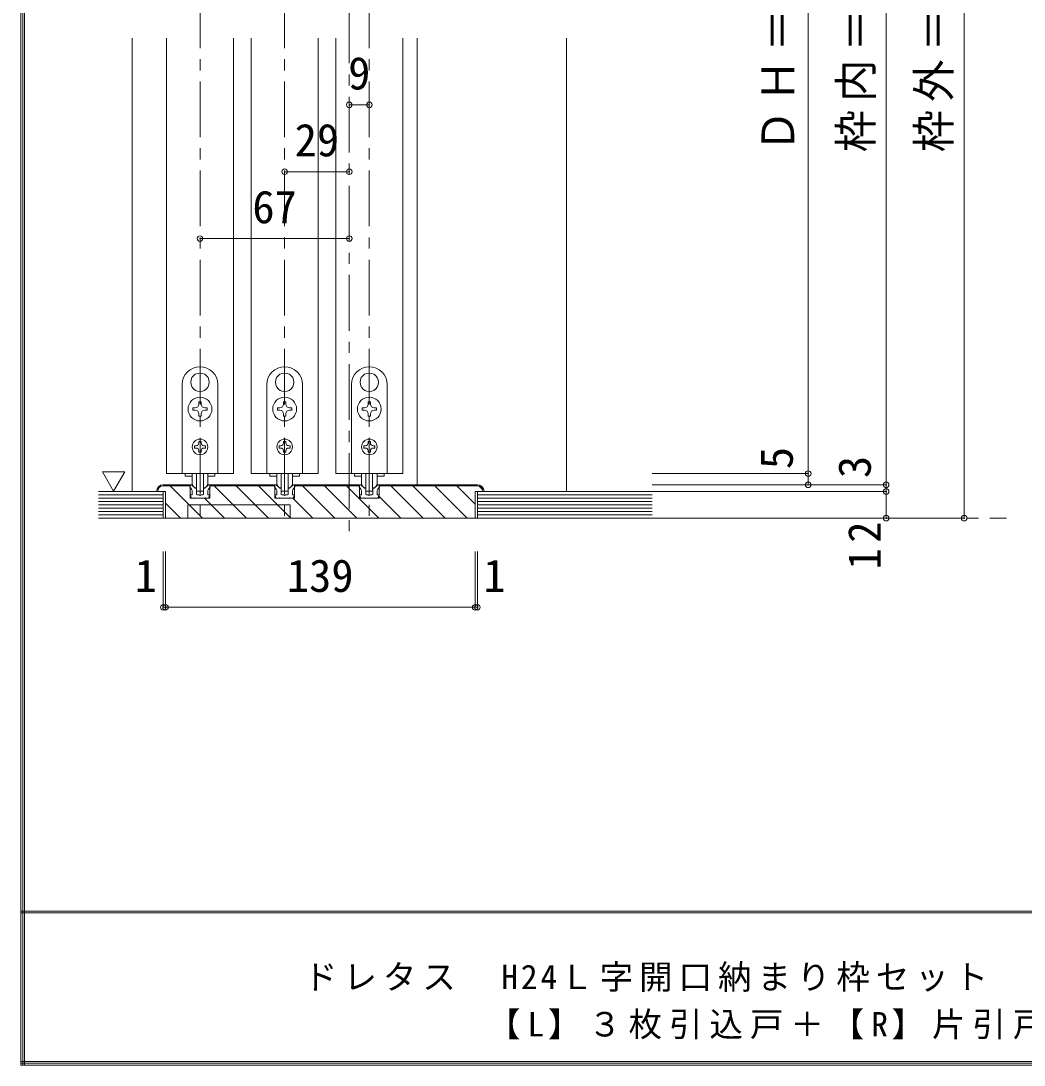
# Model space of a CAD drawing. Units: millimetres at full size, sheet at 1:5. Extents: x -957 to 993, y -689 to 708.
# Drawn here: x -957.2 to -506.9, y -689.1 to -220.4 of the extents above; entities that cross this region are included whole.
import ezdxf
from ezdxf.enums import TextEntityAlignment as Align

# ---------------------------------------------------------------- set-up
doc = ezdxf.new("R2010")
doc.units = ezdxf.units.MM
doc.header["$LTSCALE"] = 5
doc.header["$PDMODE"] = 32
doc.header["$PDSIZE"] = 2.5
doc.linetypes.add('CHAIN1', pattern=[8, 5, -1, 1, -1])
doc.layers.add('0-B_寸法', color=7, linetype='Continuous', lineweight=9)
doc.layers.add('F-1_枠', color=6, linetype='Continuous', lineweight=9)
doc.styles.add('ＭＳ ゴシック', font='')
doc.styles.get('ＭＳ ゴシック').set_extended_font_data('MS Gothic')

msp = doc.modelspace()

# ---------------------------------------------------------------- linework, layer by layer
at = {"layer": '0-B_寸法', "linetype": 'CHAIN1'}
for p, q in [((-809.821, 65.558), (-809.821, -453.593)), ((-876.821, -7.593), (-876.821, -443.593)), ((-838.821, -7.593), (-838.821, -443.593)), ((-800.821, -7.593), (-800.821, -443.593)), ((-922.321, -443.593), (-514.821, -443.593))]:
    msp.add_line(p, q, dxfattribs=at)
at = {"layer": '0-B_寸法'}
for p, q in [((-568.821, -428.593), (-568.821, 6.407)), ((-533.821, 6.407), (-533.821, -443.593)), ((-907.321, -228.093), (-907.321, -431.593)), ((-891.821, -228.093), (-891.821, -423.593)), ((-861.821, -228.093), (-861.821, -423.593)), ((-853.821, -228.093), (-853.821, -423.593)), ((-823.821, -228.093), (-823.821, -423.593)), ((-815.821, -228.093), (-815.821, -423.593)), ((-785.821, -228.093), (-785.821, -423.593)), ((-779.321, -228.093), (-779.321, -428.593)), ((-712.321, -228.093), (-712.321, -431.593)), ((-876.92, -378.445), (-876.821, -378.543)), ((-876.722, -378.445), (-876.821, -378.543)), ((-838.92, -378.445), (-838.821, -378.543)), ((-838.722, -378.445), (-838.821, -378.543)), ((-800.92, -378.445), (-800.821, -378.543)), ((-800.722, -378.445), (-800.821, -378.543)), ((-884.821, -383.593), (-884.821, -423.593)), ((-868.821, -423.593), (-868.821, -383.593)), ((-846.821, -383.593), (-846.821, -423.593)), ((-830.821, -423.593), (-830.821, -383.593)), ((-808.821, -383.593), (-808.821, -423.593)), ((-792.821, -423.593), (-792.821, -383.593)), ((-880.464, -384.582), (-880.329, -384.618)), ((-880.365, -384.753), (-880.329, -384.618)), ((-873.179, -384.582), (-873.314, -384.618)), ((-873.278, -384.753), (-873.314, -384.618)), ((-842.464, -384.582), (-842.329, -384.618)), ((-842.365, -384.753), (-842.329, -384.618)), ((-835.179, -384.582), (-835.314, -384.618)), ((-835.278, -384.753), (-835.314, -384.618)), ((-804.464, -384.582), (-804.329, -384.618)), ((-804.365, -384.753), (-804.329, -384.618)), ((-797.179, -384.582), (-797.314, -384.618)), ((-797.278, -384.753), (-797.314, -384.618)), ((-877.321, -392.393), (-877.321, -391.443)), ((-877.321, -391.443), (-876.321, -391.443)), ((-876.321, -391.443), (-876.321, -392.393)), ((-839.321, -392.393), (-839.321, -391.443)), ((-839.321, -391.443), (-838.321, -391.443)), ((-838.321, -391.443), (-838.321, -392.393)), ((-801.321, -392.393), (-801.321, -391.443)), ((-801.321, -391.443), (-800.321, -391.443)), ((-800.321, -391.443), (-800.321, -392.393)), ((-879.971, -394.093), (-879.021, -394.093)), ((-879.971, -395.093), (-879.971, -394.093)), ((-879.021, -395.093), (-879.971, -395.093)), ((-877.321, -397.743), (-877.321, -396.793)), ((-874.621, -394.093), (-873.671, -394.093)), ((-873.671, -395.093), (-874.621, -395.093)), ((-873.671, -394.093), (-873.671, -395.093)), ((-841.971, -394.093), (-841.021, -394.093)), ((-841.971, -395.093), (-841.971, -394.093)), ((-841.021, -395.093), (-841.971, -395.093)), ((-839.321, -397.743), (-839.321, -396.793)), ((-836.621, -394.093), (-835.671, -394.093)), ((-835.671, -395.093), (-836.621, -395.093)), ((-835.671, -394.093), (-835.671, -395.093)), ((-803.971, -394.093), (-803.021, -394.093)), ((-803.971, -395.093), (-803.971, -394.093)), ((-803.021, -395.093), (-803.971, -395.093)), ((-801.321, -397.743), (-801.321, -396.793)), ((-798.621, -394.093), (-797.671, -394.093)), ((-797.671, -395.093), (-798.621, -395.093)), ((-797.671, -394.093), (-797.671, -395.093)), ((-878.621, -411.093), (-879.221, -411.093)), ((-877.321, -409.193), (-877.321, -409.793)), ((-876.321, -409.193), (-877.321, -409.193)), ((-876.321, -409.193), (-876.321, -409.793)), ((-875.021, -411.093), (-874.421, -411.093)), ((-874.421, -412.093), (-875.021, -412.093)), ((-874.421, -411.093), (-874.421, -412.093)), ((-840.621, -411.093), (-841.221, -411.093)), ((-839.321, -409.193), (-839.321, -409.793)), ((-838.321, -409.193), (-839.321, -409.193)), ((-838.321, -409.193), (-838.321, -409.793)), ((-837.021, -411.093), (-836.421, -411.093)), ((-836.421, -412.093), (-837.021, -412.093)), ((-836.421, -411.093), (-836.421, -412.093)), ((-802.621, -411.093), (-803.221, -411.093)), ((-801.321, -409.193), (-801.321, -409.793)), ((-800.321, -409.193), (-801.321, -409.193)), ((-800.321, -409.193), (-800.321, -409.793)), ((-799.021, -411.093), (-798.421, -411.093)), ((-798.421, -412.093), (-799.021, -412.093)), ((-798.421, -411.093), (-798.421, -412.093)), ((-877.321, -413.393), (-877.321, -413.993)), ((-877.321, -413.993), (-876.321, -413.993)), ((-876.321, -413.393), (-876.321, -413.993)), ((-839.321, -413.393), (-839.321, -413.993)), ((-839.321, -413.993), (-838.321, -413.993)), ((-838.321, -413.393), (-838.321, -413.993)), ((-801.321, -413.393), (-801.321, -413.993)), ((-801.321, -413.993), (-800.321, -413.993)), ((-800.321, -413.393), (-800.321, -413.993)), ((-920.609, -422.78), (-915.609, -431.44)), ((-910.609, -422.78), (-920.609, -422.78)), ((-910.609, -422.78), (-915.609, -431.44)), ((-861.821, -423.593), (-891.821, -423.593)), ((-884.821, -423.593), (-868.821, -423.593)), ((-883.421, -423.593), (-883.421, -424.793)), ((-880.289, -424.793), (-883.421, -424.793)), ((-880.321, -428.015), (-880.321, -423.593)), ((-878.321, -423.593), (-878.321, -431.215)), ((-875.321, -423.593), (-875.321, -431.215)), ((-870.221, -424.793), (-873.354, -424.793)), ((-873.321, -428.015), (-873.321, -423.593)), ((-870.221, -423.593), (-870.221, -424.793)), ((-823.821, -423.593), (-853.821, -423.593)), ((-846.821, -423.593), (-830.821, -423.593)), ((-845.421, -423.593), (-845.421, -424.793)), ((-842.289, -424.793), (-845.421, -424.793)), ((-842.321, -428.015), (-842.321, -423.593)), ((-840.321, -423.593), (-840.321, -431.215)), ((-837.321, -423.593), (-837.321, -431.215)), ((-832.221, -424.793), (-835.354, -424.793)), ((-835.321, -428.015), (-835.321, -423.593)), ((-832.221, -423.593), (-832.221, -424.793)), ((-785.821, -423.593), (-815.821, -423.593)), ((-808.821, -423.593), (-792.821, -423.593)), ((-807.421, -423.593), (-807.421, -424.793)), ((-804.289, -424.793), (-807.421, -424.793)), ((-804.321, -428.015), (-804.321, -423.593)), ((-802.321, -423.593), (-802.321, -431.215)), ((-799.321, -423.593), (-799.321, -431.215)), ((-794.221, -424.793), (-797.354, -424.793)), ((-797.321, -428.015), (-797.321, -423.593)), ((-794.221, -423.593), (-794.221, -424.793)), ((-603.821, -428.594), (-603.821, -423.594)), ((-893.321, -428.593), (-881.221, -428.593)), ((-893.321, -429.093), (-881.221, -429.093)), ((-890.214, -429.093), (-875.714, -443.593)), ((-881.221, -434.593), (-881.221, -428.593)), ((-879.159, -430.006), (-880.425, -428.74)), ((-878.947, -430.093), (-878.621, -430.093)), ((-878.421, -432.793), (-878.421, -430.293)), ((-875.221, -432.793), (-875.221, -430.293)), ((-874.695, -430.093), (-875.021, -430.093)), ((-874.483, -430.006), (-873.218, -428.74)), ((-872.321, -428.593), (-872.864, -428.593)), ((-872.421, -428.593), (-843.221, -428.593)), ((-872.421, -434.593), (-872.421, -428.593)), ((-872.421, -429.093), (-843.221, -429.093)), ((-872.321, -429.593), (-872.321, -428.593)), ((-870.415, -429.093), (-855.915, -443.593)), ((-860.516, -429.093), (-846.016, -443.593)), ((-850.616, -429.093), (-836.116, -443.593)), ((-843.221, -434.593), (-843.221, -428.593)), ((-841.159, -430.006), (-842.425, -428.74)), ((-840.947, -430.093), (-840.621, -430.093)), ((-840.421, -432.793), (-840.421, -430.293)), ((-837.221, -432.793), (-837.221, -430.293)), ((-836.695, -430.093), (-837.021, -430.093)), ((-836.483, -430.006), (-835.218, -428.74)), ((-834.321, -428.593), (-834.864, -428.593)), ((-834.421, -428.593), (-805.221, -428.593)), ((-834.421, -434.593), (-834.421, -428.593)), ((-834.421, -429.093), (-805.221, -429.093)), ((-834.321, -429.593), (-834.321, -428.593)), ((-830.817, -429.093), (-816.317, -443.593)), ((-820.918, -429.093), (-806.418, -443.593)), ((-811.018, -429.093), (-796.518, -443.593)), ((-805.221, -434.593), (-805.221, -428.593)), ((-803.159, -430.006), (-804.425, -428.74)), ((-802.947, -430.093), (-802.621, -430.093)), ((-802.421, -432.793), (-802.421, -430.293)), ((-799.221, -432.793), (-799.221, -430.293)), ((-798.695, -430.093), (-799.021, -430.093)), ((-798.483, -430.006), (-797.218, -428.74)), ((-796.321, -428.593), (-796.864, -428.593)), ((-752.321, -428.593), (-796.421, -428.593)), ((-752.321, -429.093), (-796.421, -429.093)), ((-796.321, -429.593), (-796.321, -428.593)), ((-791.219, -429.093), (-776.719, -443.593)), ((-781.32, -429.093), (-766.82, -443.593)), ((-771.42, -429.093), (-756.92, -443.593)), ((-761.521, -429.093), (-753.321, -437.293)), ((-751.473, -429.242), (-749.969, -430.745)), ((-568.821, -428.593), (-673.821, -428.593)), ((-603.821, -428.594), (-673.821, -428.594)), ((-568.821, -431.593), (-568.821, -428.593)), ((-893.321, -431.593), (-922.321, -431.593)), ((-893.321, -433.093), (-922.321, -433.093)), ((-893.321, -434.593), (-922.321, -434.593)), ((-893.321, -431.593), (-893.321, -443.593)), ((-881.221, -434.593), (-872.421, -434.593)), ((-880.621, -434.593), (-881.107, -433.367)), ((-880.321, -433.093), (-880.921, -433.093)), ((-879.521, -434.593), (-880.621, -434.593)), ((-880.321, -433.093), (-880.321, -431.829)), ((-879.521, -434.593), (-879.321, -434.393)), ((-879.321, -434.393), (-879.121, -434.593)), ((-879.121, -434.593), (-874.521, -434.593)), ((-877.121, -433.093), (-878.121, -433.093)), ((-878.021, -431.515), (-875.621, -431.515)), ((-876.821, -433.393), (-877.121, -433.093)), ((-874.815, -434.593), (-865.815, -443.593)), ((-874.321, -434.393), (-874.521, -434.593)), ((-874.121, -434.593), (-874.321, -434.393)), ((-874.121, -434.593), (-873.021, -434.593)), ((-873.321, -433.093), (-873.321, -431.829)), ((-873.321, -433.093), (-872.721, -433.093)), ((-873.021, -434.593), (-872.535, -433.367)), ((-843.221, -434.593), (-834.421, -434.593)), ((-842.621, -434.593), (-843.107, -433.367)), ((-842.321, -433.093), (-842.921, -433.093)), ((-841.521, -434.593), (-842.621, -434.593)), ((-842.321, -433.093), (-842.321, -431.829)), ((-841.521, -434.593), (-841.321, -434.393)), ((-841.321, -434.393), (-841.121, -434.593)), ((-841.121, -434.593), (-836.521, -434.593)), ((-839.121, -433.093), (-840.121, -433.093)), ((-840.021, -431.515), (-837.621, -431.515)), ((-838.821, -433.393), (-839.121, -433.093)), ((-836.321, -434.393), (-836.521, -434.593)), ((-836.121, -434.593), (-836.321, -434.393)), ((-836.121, -434.593), (-835.021, -434.593)), ((-835.321, -433.093), (-835.321, -431.829)), ((-835.321, -433.093), (-834.721, -433.093)), ((-835.217, -434.593), (-826.217, -443.593)), ((-835.021, -434.593), (-834.535, -433.367)), ((-804.621, -434.593), (-805.107, -433.367)), ((-804.321, -433.093), (-804.921, -433.093)), ((-803.521, -434.593), (-804.621, -434.593)), ((-804.321, -433.093), (-804.321, -431.829)), ((-803.521, -434.593), (-803.321, -434.393)), ((-803.321, -434.393), (-803.121, -434.593)), ((-803.121, -434.593), (-798.521, -434.593)), ((-801.121, -433.093), (-802.121, -433.093)), ((-802.021, -431.515), (-799.621, -431.515)), ((-800.821, -433.393), (-801.121, -433.093)), ((-798.321, -434.393), (-798.521, -434.593)), ((-798.121, -434.593), (-798.321, -434.393)), ((-798.121, -434.593), (-797.021, -434.593)), ((-797.321, -433.093), (-797.321, -431.829)), ((-797.321, -433.093), (-796.721, -433.093)), ((-797.021, -434.593), (-796.535, -433.367)), ((-796.421, -433.791), (-786.619, -443.593)), ((-753.321, -431.593), (-753.321, -443.593)), ((-749.321, -431.593), (-753.321, -431.593)), ((-752.321, -431.593), (-752.321, -443.593)), ((-673.821, -431.593), (-752.321, -431.593)), ((-673.821, -433.093), (-752.321, -433.093)), ((-673.821, -434.593), (-752.321, -434.593)), ((-568.821, -431.593), (-673.821, -431.593)), ((-568.821, -443.593), (-568.821, -431.593)), ((-893.321, -436.093), (-922.321, -436.093)), ((-893.321, -437.593), (-922.321, -437.593)), ((-893.321, -439.093), (-922.321, -439.093)), ((-892.321, -436.886), (-885.614, -443.593)), ((-673.821, -436.093), (-752.321, -436.093)), ((-673.821, -437.593), (-752.321, -437.593)), ((-673.821, -439.093), (-752.321, -439.093)), ((-893.321, -440.593), (-922.321, -440.593)), ((-893.321, -442.093), (-922.321, -442.093)), ((-673.821, -443.593), (-922.321, -443.593)), ((-673.821, -440.593), (-752.321, -440.593)), ((-673.821, -442.093), (-752.321, -442.093)), ((-533.821, -443.593), (-673.821, -443.593))]:
    msp.add_line(p, q, dxfattribs=at)
at = {"layer": '0-B_寸法', "color": 4}
for p, q in [((-809.821, -258.093), (-800.821, -258.093)), ((-838.821, -288.093), (-809.821, -288.093)), ((-876.821, -318.093), (-809.821, -318.093)), ((-893.321, -483.593), (-893.321, -458.593)), ((-892.321, -483.593), (-892.321, -458.593)), ((-753.321, -483.593), (-753.321, -458.593)), ((-752.321, -483.593), (-752.321, -458.593)), ((-893.321, -483.593), (-892.321, -483.593)), ((-892.321, -483.593), (-753.321, -483.593)), ((-753.321, -483.593), (-752.321, -483.593))]:
    msp.add_line(p, q, dxfattribs=at)
at = {"layer": '0-B_寸法'}
for points in [[(-603.821, -23.593), (-603.821, -423.594), (-673.821, -423.594)], [(-876.321, -396.793), (-876.321, -397.743), (-877.321, -397.743)], [(-838.321, -396.793), (-838.321, -397.743), (-839.321, -397.743)], [(-800.321, -396.793), (-800.321, -397.743), (-801.321, -397.743)], [(-879.221, -411.093), (-879.221, -412.093), (-878.621, -412.093)], [(-841.221, -411.093), (-841.221, -412.093), (-840.621, -412.093)], [(-803.221, -411.093), (-803.221, -412.093), (-802.621, -412.093)], [(-881.321, -429.593), (-881.321, -428.593), (-880.778, -428.593)], [(-843.321, -429.593), (-843.321, -428.593), (-842.778, -428.593)], [(-805.321, -429.593), (-805.321, -428.593), (-804.778, -428.593)], [(-805.221, -434.593), (-796.421, -434.593), (-796.421, -428.593)], [(-752.321, -443.593), (-892.321, -443.593), (-892.321, -431.593), (-896.321, -431.593)], [(-875.521, -433.093), (-876.521, -433.093), (-876.821, -433.393)], [(-837.521, -433.093), (-838.521, -433.093), (-838.821, -433.393)], [(-799.521, -433.093), (-800.521, -433.093), (-800.821, -433.393)], [(-836.321, -443.593), (-836.321, -437.593), (-882.321, -437.593), (-882.321, -443.593)]]:
    msp.add_lwpolyline(points, dxfattribs=at)
for centre, radius in [((-876.821, -394.593), 5.35), ((-838.821, -394.593), 5.35), ((-800.821, -394.593), 5.35), ((-876.821, -411.593), 3.5), ((-838.821, -411.593), 3.5), ((-800.821, -411.593), 3.5)]:
    msp.add_circle(centre, radius, dxfattribs=at)
for centre, radius, start, end in [((-876.821, -383.593), 8, 0, 180), ((-876.821, -382.593), 4.15, 91.3645, 208.6355), ((-876.821, -382.593), 4.15, 331.3645, 88.6355), ((-838.821, -383.593), 8, 0, 180), ((-838.821, -382.593), 4.15, 91.3645, 208.6355), ((-838.821, -382.593), 4.15, 331.3645, 88.6355), ((-800.821, -383.593), 8, 0, 180), ((-800.821, -382.593), 4.15, 91.3645, 208.6355), ((-800.821, -382.593), 4.15, 331.3645, 88.6355), ((-876.821, -382.593), 4.15, 211.3645, 328.6355), ((-838.821, -382.593), 4.15, 211.3645, 328.6355), ((-800.821, -382.593), 4.15, 211.3645, 328.6355), ((-879.021, -392.393), 1.7, 270, 0), ((-874.621, -392.393), 1.7, 180, 270), ((-841.021, -392.393), 1.7, 270, 0), ((-836.621, -392.393), 1.7, 180, 270), ((-803.021, -392.393), 1.7, 270, 0), ((-798.621, -392.393), 1.7, 180, 270), ((-879.021, -396.793), 1.7, 0, 90), ((-874.621, -396.793), 1.7, 90, 180), ((-841.021, -396.793), 1.7, 0, 90), ((-836.621, -396.793), 1.7, 90, 180), ((-803.021, -396.793), 1.7, 0, 90), ((-798.621, -396.793), 1.7, 90, 180), ((-878.621, -409.793), 1.3, 270, 0), ((-878.621, -413.393), 1.3, 0, 90), ((-875.021, -409.793), 1.3, 180, 270), ((-875.021, -413.393), 1.3, 90, 180), ((-840.621, -409.793), 1.3, 270, 0), ((-840.621, -413.393), 1.3, 0, 90), ((-837.021, -409.793), 1.3, 180, 270), ((-837.021, -413.393), 1.3, 90, 180), ((-802.621, -409.793), 1.3, 270, 0), ((-802.621, -413.393), 1.3, 0, 90), ((-799.021, -409.793), 1.3, 180, 270), ((-799.021, -413.393), 1.3, 90, 180), ((-893.321, -431.593), 3, 90, 180), ((-893.321, -431.593), 2.5, 90, 180), ((-883.321, -431.829), 3, 0, 48.19), ((-880.778, -429.093), 0.5, 45, 90), ((-878.321, -428.015), 2, 180, 264.78409), ((-878.947, -429.793), 0.3, 225, 270), ((-878.621, -430.293), 0.2, 360, 90), ((-878.521, -430.205), 0.2, 0, 84.78409), ((-875.121, -430.205), 0.2, 95.21591, 180), ((-875.021, -430.293), 0.2, 90, 180), ((-875.321, -428.015), 2, 275.21591, 0), ((-874.695, -429.793), 0.3, 270, 315), ((-870.321, -431.829), 3, 131.81, 180), ((-872.864, -429.093), 0.5, 90, 135), ((-845.321, -431.829), 3, 0, 48.19), ((-842.778, -429.093), 0.5, 45, 90), ((-840.321, -428.015), 2, 180, 264.78409), ((-840.947, -429.793), 0.3, 225, 270), ((-840.621, -430.293), 0.2, 360, 90), ((-840.521, -430.205), 0.2, 0, 84.78409), ((-837.121, -430.205), 0.2, 95.21591, 180), ((-837.021, -430.293), 0.2, 90, 180), ((-837.321, -428.015), 2, 275.21591, 0), ((-836.695, -429.793), 0.3, 270, 315), ((-832.321, -431.829), 3, 131.81, 180), ((-834.864, -429.093), 0.5, 90, 135), ((-807.321, -431.829), 3, 0, 48.19), ((-804.778, -429.093), 0.5, 45, 90), ((-802.321, -428.015), 2, 180, 264.78409), ((-802.947, -429.793), 0.3, 225, 270), ((-802.621, -430.293), 0.2, 360, 90), ((-802.521, -430.205), 0.2, 0, 84.78409), ((-799.121, -430.205), 0.2, 95.21591, 180), ((-799.021, -430.293), 0.2, 90, 180), ((-799.321, -428.015), 2, 275.21591, 0), ((-798.695, -429.793), 0.3, 270, 315), ((-794.321, -431.829), 3, 131.81, 180), ((-796.864, -429.093), 0.5, 90, 135), ((-752.321, -431.593), 3, 0, 90), ((-752.321, -431.593), 2.5, 0, 90), ((-880.921, -433.293), 0.2, 90, 201.616), ((-878.121, -432.793), 0.3, 180, 270), ((-878.021, -431.215), 0.3, 180, 270), ((-875.621, -431.215), 0.3, 270, 0), ((-875.521, -432.793), 0.3, 270, 360), ((-872.721, -433.293), 0.2, 338.384, 90), ((-842.921, -433.293), 0.2, 90, 201.616), ((-840.121, -432.793), 0.3, 180, 270), ((-840.021, -431.215), 0.3, 180, 270), ((-837.621, -431.215), 0.3, 270, 0), ((-837.521, -432.793), 0.3, 270, 360), ((-834.721, -433.293), 0.2, 338.384, 90), ((-804.921, -433.293), 0.2, 90, 201.616), ((-802.121, -432.793), 0.3, 180, 270), ((-802.021, -431.215), 0.3, 180, 270), ((-799.621, -431.215), 0.3, 270, 0), ((-799.521, -432.793), 0.3, 270, 360), ((-796.721, -433.293), 0.2, 338.384, 90)]:
    msp.add_arc(centre, radius, start, end, dxfattribs=at)
for p in [(-809.821, -258.093), (-800.821, -258.093), (-838.821, -288.093), (-809.821, -288.093), (-876.821, -318.093), (-809.821, -318.093), (-603.821, -423.594), (-603.821, -428.594), (-568.821, -428.593), (-568.821, -431.593), (-568.821, -443.593), (-533.821, -443.593), (-893.321, -483.593), (-892.321, -483.593), (-753.321, -483.593), (-752.321, -483.593)]:
    msp.add_point(p, dxfattribs=at)
at = {"layer": 'F-1_枠'}
for p, q in [((-957.218, 707.602), (-957.218, -689.065)), ((-956.385, 707.602), (-956.385, -689.065)), ((-955.551, 707.602), (-955.551, -689.065)), ((992.782, -619.898), (-957.218, -619.898)), ((992.782, -620.731), (-957.218, -620.731)), ((992.782, -687.398), (-957.218, -687.398)), ((992.782, -688.231), (-957.218, -688.231)), ((992.782, -689.065), (-957.218, -689.065))]:
    msp.add_line(p, q, dxfattribs=at)

# ---------------------------------------------------------------- texts
at = {"layer": '0-B_寸法', "style": 'ＭＳ ゴシック'}
for s, p in [('9', (-810.321, -255.593)), ('29', (-834.321, -285.593)), ('67', (-853.321, -315.593)), ('1', (-906.135, -481.093)), ('139', (-837.821, -481.093)), ('1', (-749.624, -481.093))]:
    msp.add_text(s, height=14.66, dxfattribs=at).set_placement(p, align=Align.BOTTOM_LEFT)
for s, p in [('5', (-606.321, -421.594)), ('3', (-571.321, -425.593))]:
    msp.add_text(s, height=14.66, rotation=90, dxfattribs=at).set_placement(p, align=Align.BOTTOM_LEFT)
at = {"layer": '0-B_寸法', "char_height": 14.66, "attachment_point": 7, "rotation": 90, "style": 'ＭＳ ゴシック'}
for s, insert in [('\\T1.19;\\W0.95;ＤＨ＝2,348', (-606.321, -279.344)), ('\\T1.19;\\W0.95;枠内＝2,367', (-571.321, -279.344)), ('\\T1.19;\\W0.95;枠外＝2,412', (-536.321, -279.344)), ('\\T1.27;\\W0.95;12', (-571.321, -466.637))]:
    msp.add_mtext(s, dxfattribs=dict(at, insert=insert))
at = {"layer": '0-B_寸法', "char_height": 11, "attachment_point": 7, "style": 'ＭＳ ゴシック'}
for s, insert in [('\\T1.18;ドレタス\u3000H24Ｌ字開口納まり枠セット\u3000レールタイプ\u3000固定枠\u3000敷居Ｑ型', (-830.143, -657.733)), ('\\T1.21;【L】３枚引込戸＋【R】片引戸（170巾）\u3000枠外H2,047', (-747.964, -679.065))]:
    msp.add_mtext(s, dxfattribs=dict(at, insert=insert))

doc.saveas('drawing.dxf')
